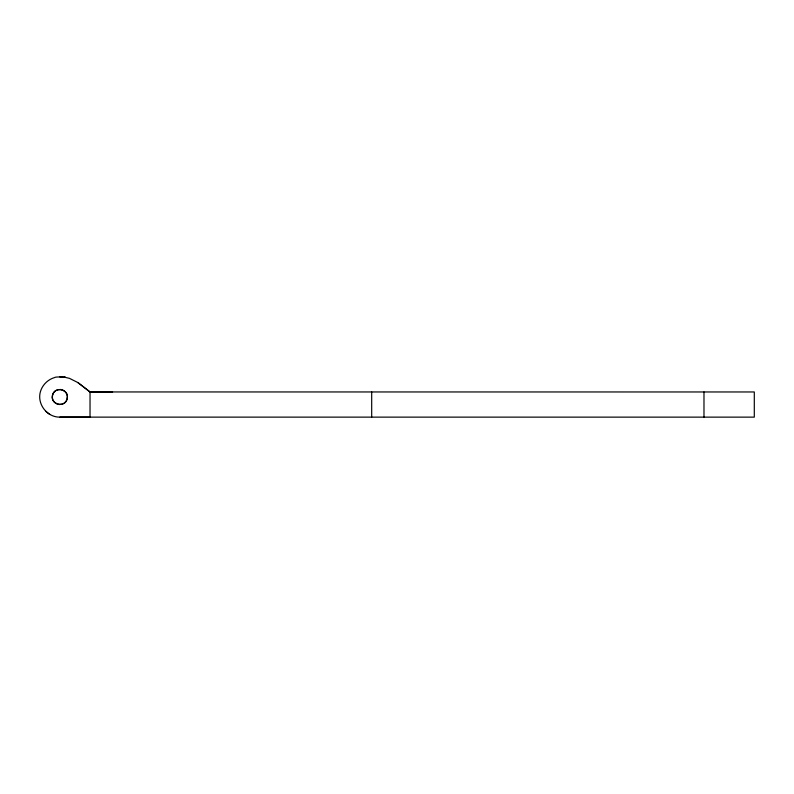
<?xml version="1.0" encoding="UTF-8"?>
<svg xmlns="http://www.w3.org/2000/svg" width="794" height="794" viewBox="0 0 794 794"><rect width="100%" height="100%" fill="white"/><g stroke="black" fill="none" stroke-linecap="round" stroke-linejoin="round"><path stroke-width="1.19" d="M59.828 376.872C74.517 378.023 55.937 376.098 54.617 377.557C47.799 379.502 42.33 384.971 40.385 391.789C36.881 404.037 47.094 417.376 59.848 417.128L754.3 417.138L754.3 391.968L90.02 391.948L78.06 382.688L90.03 391.968L112.54 391.988M112.54 391.958L90.03 391.968L90.03 417.128L59.848 417.128M64.671 377.239L69.445 378.341L78.11 382.678M45.615 411.232L49.784 414.428M703.98 391.968L703.98 417.138M371.691 391.958L371.691 417.138M52.543 395.045C49.556 404.722 65.922 408.354 67.212 398.31C69.346 389.259 54.538 385.953 52.543 395.045M54.508 402.33A7.553 7.553 0 0 0 67.143 398.945A7.553 7.553 0 0 0 57.893 389.705A7.553 7.553 0 0 0 54.508 402.33"/></g></svg>
